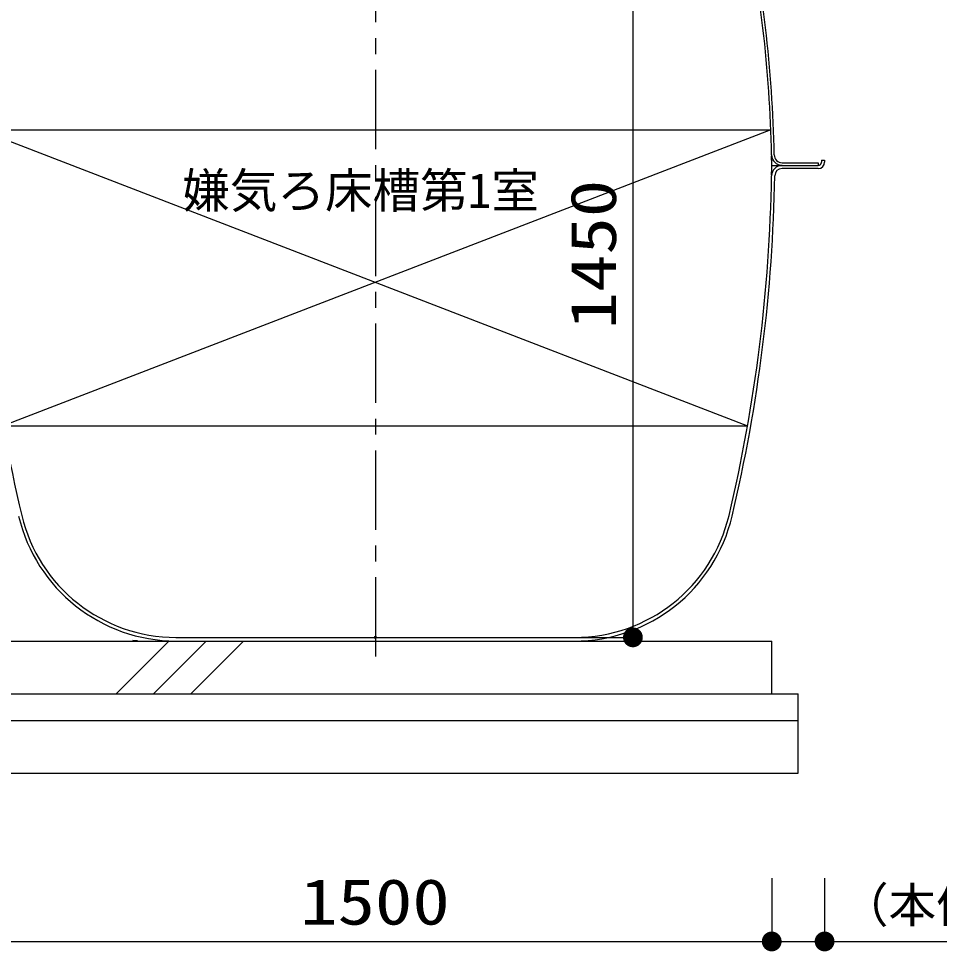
# Model space of a CAD drawing. Units: millimetres, scale not verified. Extents: x -22790 to 8910, y -6308 to 6308.
# Drawn here: x 376 to 2118, y -4374 to -2610 of the extents above; entities that cross this region are included whole.
import ezdxf
from ezdxf.enums import TextEntityAlignment as Align

# ---------------------------------------------------------------- set-up
doc = ezdxf.new("R2010")
doc.units = ezdxf.units.MM
doc.header["$LTSCALE"] = 30
for name, pattern in [('CHAIN1', [8, 5, -1, 1, -1]), ('DASHED1', [1.8, 1.2, -0.6]), ('DOUBLE_CHAIN1', [8.8, 5, -1, 0.6, -0.6, 0.6, -1])]:
    doc.linetypes.add(name, pattern=pattern)
for name, color, linetype, lineweight in [('0-2_空気管', 3, 'Continuous', 25), ('0-3_製作', 3, 'Continuous', 25), ('0-5_機器', 3, 'Continuous', 25), ('0-6_文字', 3, 'Continuous', 25), ('1-4_00クル-フ-6寸法', 132, 'Continuous', 25)]:
    doc.layers.add(name, color=color, linetype=linetype, lineweight=lineweight)
doc.styles.add('ＭＳ ゴシック', font='')
doc.styles.get('ＭＳ ゴシック').set_extended_font_data('MS Gothic')

msp = doc.modelspace()

# ---------------------------------------------------------------- linework, layer by layer
at = {"layer": '0-2_空気管', "linetype": 'CHAIN1'}
msp.add_line((1050.71, -1506.74), (1050.71, -3843.03), dxfattribs=at)
at = {"layer": '0-2_空気管', "linetype": 'DOUBLE_CHAIN1'}
msp.add_line((1800.71, -2887.37), (1820.45, -2887.37), dxfattribs=at)
at = {"layer": '0-2_空気管', "linetype": 'DASHED1'}
for p, q in [((1800.72, -2887.37), (1800.71, -2887.37)), ((1820.45, -2887.37), (1888.71, -2887.37)), ((1894.71, -2877.37), (1894.71, -2881.37))]:
    msp.add_line(p, q, dxfattribs=at)
at = {"layer": '0-2_空気管'}
for p, q in [((1800.72, -2887.37), (1888.71, -2887.37)), ((1820.4, -2882.37), (1888.71, -2882.37)), ((1888.71, -2893.37), (1820.45, -2893.37)), ((1888.71, -2882.37), (1888.71, -2887.37)), ((1894.71, -2877.37), (1900.71, -2877.37)), ((1900.71, -2877.37), (1900.71, -2881.37)), ((673.42, -3780.37), (1428, -3780.37)), ((673.42, -3787.37), (1428, -3787.37))]:
    msp.add_line(p, q, dxfattribs=at)
msp.add_lwpolyline([(591.32, -3785.93), (592.22, -3786.02), (593.08, -3786.1), (593.92, -3786.17), (594.75, -3786.23), (595.57, -3786.27), (596.38, -3786.3), (597.18, -3786.33), (597.96, -3786.35), (598.7, -3786.36), (599.38, -3786.37), (600, -3786.37), (600.55, -3786.37)], dxfattribs=at)
for centre, radius, start, end in [((-699.11, -2917.37), 2500, 1.137, 12.175), ((-699.11, -2917.37), 2505, 1.137, 12.201), ((1820.4, -2867.37), 20, 181.137, 270), ((1820.4, -2867.37), 15, 181.137, 270), ((1820.45, -2907.37), 20, 90, 179.051), ((1820.45, -2907.37), 14, 90, 179.051), ((1888.71, -2881.37), 12, 270, 0), ((3300.56, -2857.37), 3000, 180.949, 193.341), ((-1199.14, -2857.37), 3000, 346.659, 359.051), ((-1199.14, -2857.37), 3006, 346.659, 359.051), ((674.45, -3480.37), 307, 193.296, 269.808), ((673.42, -3480.37), 300, 193.341, 270), ((1426.98, -3480.37), 307, 270, 346.704), ((1428, -3480.37), 300, 270, 346.659)]:
    msp.add_arc(centre, radius, start, end, dxfattribs=at)
at = {"layer": '0-2_空気管', "linetype": 'DOUBLE_CHAIN1'}
for centre, radius, start, end in [((-699.11, -2917.37), 2500, 0.688, 1.099), ((-1199.14, -2857.37), 3000, 359.083, 359.427)]:
    msp.add_arc(centre, radius, start, end, dxfattribs=at)
at = {"layer": '0-2_空気管', "linetype": 'DASHED1'}
msp.add_arc((1888.71, -2881.37), 6, 270, 0, dxfattribs=at)
at = {"layer": '0-2_空気管', "color": 92}
for points in [[(1047.71, -3780.37), (1050.71, -3777.37), (1050.71, -3780.37)], [(1047.72, -3780.18), (1050.71, -3777.37), (1047.71, -3780.37)], [(1047.81, -3781.12), (1047.71, -3780.37), (1050.71, -3780.37)], [(1047.74, -3780.75), (1047.71, -3780.37), (1047.81, -3781.12)], [(1047.77, -3779.81), (1050.71, -3777.37), (1047.72, -3780.18)], [(1047.86, -3779.44), (1050.71, -3777.37), (1047.77, -3779.81)], [(1047.81, -3781.12), (1050.71, -3780.37), (1047.92, -3781.48)], [(1048, -3779.09), (1050.71, -3777.37), (1047.86, -3779.44)], [(1047.92, -3781.48), (1050.71, -3780.37), (1048.08, -3781.82)], [(1048.18, -3778.76), (1050.71, -3777.37), (1048, -3779.09)], [(1048.08, -3781.82), (1050.71, -3780.37), (1048.29, -3782.13)], [(1048.4, -3778.46), (1050.71, -3777.37), (1048.18, -3778.76)], [(1048.29, -3782.13), (1050.71, -3780.37), (1048.53, -3782.42)], [(1048.66, -3778.18), (1050.71, -3777.37), (1048.4, -3778.46)], [(1048.53, -3782.42), (1050.71, -3780.37), (1048.8, -3782.68)], [(1048.95, -3777.94), (1050.71, -3777.37), (1048.66, -3778.18)], [(1048.8, -3782.68), (1050.71, -3780.37), (1049.11, -3782.9)], [(1049.27, -3777.74), (1050.71, -3777.37), (1048.95, -3777.94)], [(1049.11, -3782.9), (1050.71, -3780.37), (1049.44, -3783.09)], [(1049.27, -3777.74), (1050.34, -3777.39), (1050.71, -3777.37)], [(1049.61, -3777.58), (1050.34, -3777.39), (1049.27, -3777.74)], [(1049.44, -3783.09), (1050.71, -3780.37), (1049.79, -3783.22)], [(1049.61, -3777.58), (1049.97, -3777.47), (1050.34, -3777.39)], [(1049.79, -3783.22), (1050.71, -3780.37), (1050.15, -3783.32)], [(1050.15, -3783.32), (1050.71, -3780.37), (1050.52, -3783.36)], [(1050.52, -3783.36), (1050.71, -3780.37), (1050.71, -3783.37)], [(1050.71, -3777.37), (1053.5, -3779.27), (1050.71, -3780.37)], [(1050.71, -3777.37), (1053.34, -3778.93), (1053.5, -3779.27)], [(1050.71, -3777.37), (1053.14, -3778.61), (1053.34, -3778.93)], [(1050.71, -3777.37), (1052.9, -3778.32), (1053.14, -3778.61)], [(1050.71, -3777.37), (1052.62, -3778.06), (1052.9, -3778.32)], [(1050.71, -3777.37), (1052.32, -3777.84), (1052.62, -3778.06)], [(1050.71, -3777.37), (1051.99, -3777.66), (1052.32, -3777.84)], [(1050.71, -3777.37), (1051.64, -3777.52), (1051.99, -3777.66)], [(1050.71, -3777.37), (1051.27, -3777.42), (1051.64, -3777.52)], [(1050.71, -3777.37), (1050.9, -3777.38), (1051.27, -3777.42)], [(1050.71, -3780.37), (1053.5, -3779.27), (1053.62, -3779.62)], [(1050.71, -3780.37), (1053.62, -3779.62), (1053.69, -3779.99)], [(1050.71, -3780.37), (1053.69, -3779.99), (1053.71, -3780.37)], [(1050.71, -3780.37), (1052.48, -3782.8), (1050.71, -3783.37)], [(1050.71, -3780.37), (1052.77, -3782.56), (1052.48, -3782.8)], [(1050.71, -3780.37), (1053.02, -3782.28), (1052.77, -3782.56)], [(1050.71, -3780.37), (1053.25, -3781.98), (1053.02, -3782.28)], [(1050.71, -3780.37), (1053.43, -3781.65), (1053.25, -3781.98)], [(1050.71, -3780.37), (1053.57, -3781.3), (1053.43, -3781.65)], [(1050.71, -3780.37), (1053.66, -3780.93), (1053.57, -3781.3)], [(1050.71, -3780.37), (1053.71, -3780.56), (1053.66, -3780.93)], [(1050.71, -3780.37), (1053.71, -3780.37), (1053.71, -3780.56)], [(1050.71, -3783.37), (1052.48, -3782.8), (1052.16, -3783)], [(1050.71, -3783.37), (1052.16, -3783), (1051.09, -3783.35)], [(1051.09, -3783.35), (1052.16, -3783), (1051.82, -3783.16)], [(1051.09, -3783.35), (1051.82, -3783.16), (1051.46, -3783.28)]]:
    msp.add_solid(points, dxfattribs=at)
at = {"layer": '0-3_製作'}
for p in [(303.33, -2820.37), (346.44, -3380.37)]:
    msp.add_line(p, (1754.92, -3380.37), dxfattribs=at)
msp.add_lwpolyline([(303.33, -2820.37), (1798.8, -2820.37), (346.5, -3380.37)], dxfattribs=at)
at = {"layer": '0-5_機器', "color": 2}
for p, q in [((300.71, -3787.37), (1800.71, -3787.37)), ((559.92, -3887.37), (659.92, -3787.37)), ((630.63, -3887.37), (730.63, -3787.37)), ((701.34, -3887.37), (801.34, -3787.37)), ((1800.71, -3887.37), (1800.71, -3787.37)), ((250.71, -3887.37), (1850.71, -3887.37)), ((250.71, -3937.37), (1850.71, -3937.37))]:
    msp.add_line(p, q, dxfattribs=at)
msp.add_lwpolyline([(250.71, -4037.37), (1850.71, -4037.37), (1850.71, -3887.37)], dxfattribs=at)
at = {"layer": '1-4_00クル-フ-6寸法', "color": 4}
for p, q in [((1538.02, -2330.37), (1538.02, -3780.37)), ((1418.02, -3780.37), (1538.02, -3780.37)), ((1800.71, -4235.68), (1800.71, -4355.68)), ((1800.71, -4235.68), (1800.71, -4355.68)), ((1900.71, -4235.68), (1900.71, -4355.68)), ((300.71, -4355.68), (1800.71, -4355.68)), ((1800.71, -4355.68), (1900.71, -4355.68)), ((1900.71, -4355.68), (2411.57, -4355.68))]:
    msp.add_line(p, q, dxfattribs=at)
at = {"layer": '1-4_00クル-フ-6寸法'}
for points in [[(1538.02, -3780.37), (1519.6, -3776.86), (1520.19, -3774.58)], [(1538.02, -3780.37), (1520.19, -3774.58), (1521.06, -3772.39)], [(1538.02, -3780.37), (1521.06, -3772.39), (1522.19, -3770.32)], [(1538.02, -3780.37), (1522.19, -3770.32), (1523.57, -3768.42)], [(1538.02, -3780.37), (1523.57, -3768.42), (1525.19, -3766.7)], [(1538.02, -3780.37), (1525.19, -3766.7), (1527, -3765.2)], [(1538.02, -3780.37), (1527, -3765.2), (1528.99, -3763.94)], [(1538.02, -3780.37), (1528.99, -3763.94), (1531.12, -3762.94)], [(1538.02, -3780.37), (1531.12, -3762.94), (1533.36, -3762.21)], [(1538.02, -3780.37), (1533.36, -3762.21), (1535.67, -3761.77)], [(1538.02, -3780.37), (1535.67, -3761.77), (1538.02, -3761.62)], [(1538.02, -3780.37), (1538.02, -3761.62), (1540.37, -3761.77)], [(1538.02, -3780.37), (1540.37, -3761.77), (1542.68, -3762.21)], [(1538.02, -3780.37), (1542.68, -3762.21), (1544.92, -3762.94)], [(1538.02, -3780.37), (1544.92, -3762.94), (1547.05, -3763.94)], [(1538.02, -3780.37), (1547.05, -3763.94), (1549.04, -3765.2)], [(1538.02, -3780.37), (1549.04, -3765.2), (1550.86, -3766.7)], [(1538.02, -3780.37), (1550.86, -3766.7), (1552.47, -3768.42)], [(1538.02, -3780.37), (1552.47, -3768.42), (1553.85, -3770.32)], [(1538.02, -3780.37), (1553.85, -3770.32), (1554.99, -3772.39)], [(1538.02, -3780.37), (1554.99, -3772.39), (1555.85, -3774.58)], [(1538.02, -3780.37), (1555.85, -3774.58), (1556.44, -3776.86)], [(1538.02, -3780.37), (1519.31, -3779.19), (1519.6, -3776.86)], [(1538.02, -3780.37), (1519.31, -3781.55), (1519.31, -3779.19)], [(1538.02, -3780.37), (1519.6, -3783.88), (1519.31, -3781.55)], [(1538.02, -3780.37), (1520.19, -3786.16), (1519.6, -3783.88)], [(1538.02, -3780.37), (1521.06, -3788.35), (1520.19, -3786.16)], [(1538.02, -3780.37), (1522.19, -3790.42), (1521.06, -3788.35)], [(1538.02, -3780.37), (1523.57, -3792.32), (1522.19, -3790.42)], [(1538.02, -3780.37), (1525.19, -3794.04), (1523.57, -3792.32)], [(1538.02, -3780.37), (1527, -3795.54), (1525.19, -3794.04)], [(1538.02, -3780.37), (1528.99, -3796.8), (1527, -3795.54)], [(1538.02, -3780.37), (1531.12, -3797.8), (1528.99, -3796.8)], [(1538.02, -3780.37), (1533.36, -3798.53), (1531.12, -3797.8)], [(1538.02, -3780.37), (1535.67, -3798.97), (1533.36, -3798.53)], [(1538.02, -3780.37), (1538.02, -3799.12), (1535.67, -3798.97)], [(1538.02, -3780.37), (1556.44, -3776.86), (1556.73, -3779.19)], [(1538.02, -3780.37), (1556.73, -3779.19), (1556.73, -3781.55)], [(1538.02, -3780.37), (1540.37, -3798.97), (1538.02, -3799.12)], [(1538.02, -3780.37), (1542.68, -3798.53), (1540.37, -3798.97)], [(1538.02, -3780.37), (1544.92, -3797.8), (1542.68, -3798.53)], [(1538.02, -3780.37), (1547.05, -3796.8), (1544.92, -3797.8)], [(1538.02, -3780.37), (1549.04, -3795.54), (1547.05, -3796.8)], [(1538.02, -3780.37), (1550.86, -3794.04), (1549.04, -3795.54)], [(1538.02, -3780.37), (1552.47, -3792.32), (1550.86, -3794.04)], [(1538.02, -3780.37), (1553.85, -3790.42), (1552.47, -3792.32)], [(1538.02, -3780.37), (1554.99, -3788.35), (1553.85, -3790.42)], [(1538.02, -3780.37), (1555.85, -3786.16), (1554.99, -3788.35)], [(1538.02, -3780.37), (1556.44, -3783.88), (1555.85, -3786.16)], [(1538.02, -3780.37), (1556.73, -3781.55), (1556.44, -3783.88)], [(1800.71, -4355.68), (1788.76, -4341.24), (1790.67, -4339.85)], [(1800.71, -4355.68), (1788.76, -4341.24), (1790.67, -4339.85)], [(1800.71, -4355.68), (1790.67, -4339.85), (1792.73, -4338.72)], [(1800.71, -4355.68), (1790.67, -4339.85), (1792.73, -4338.72)], [(1800.71, -4355.68), (1792.73, -4338.72), (1794.92, -4337.85)], [(1800.71, -4355.68), (1792.73, -4338.72), (1794.92, -4337.85)], [(1800.71, -4355.68), (1794.92, -4337.85), (1797.2, -4337.27)], [(1800.71, -4355.68), (1794.92, -4337.85), (1797.2, -4337.27)], [(1800.71, -4355.68), (1797.2, -4337.27), (1799.54, -4336.97)], [(1800.71, -4355.68), (1797.2, -4337.27), (1799.54, -4336.97)], [(1800.71, -4355.68), (1799.54, -4336.97), (1801.89, -4336.97)], [(1800.71, -4355.68), (1799.54, -4336.97), (1801.89, -4336.97)], [(1800.71, -4355.68), (1801.89, -4336.97), (1804.23, -4337.27)], [(1800.71, -4355.68), (1801.89, -4336.97), (1804.23, -4337.27)], [(1800.71, -4355.68), (1804.23, -4337.27), (1806.51, -4337.85)], [(1800.71, -4355.68), (1804.23, -4337.27), (1806.51, -4337.85)], [(1800.71, -4355.68), (1806.51, -4337.85), (1808.7, -4338.72)], [(1800.71, -4355.68), (1806.51, -4337.85), (1808.7, -4338.72)], [(1800.71, -4355.68), (1808.7, -4338.72), (1810.76, -4339.85)], [(1800.71, -4355.68), (1808.7, -4338.72), (1810.76, -4339.85)], [(1800.71, -4355.68), (1810.76, -4339.85), (1812.66, -4341.24)], [(1800.71, -4355.68), (1810.76, -4339.85), (1812.66, -4341.24)], [(1900.71, -4355.68), (1888.76, -4341.24), (1890.67, -4339.85)], [(1900.71, -4355.68), (1890.67, -4339.85), (1892.73, -4338.72)], [(1900.71, -4355.68), (1892.73, -4338.72), (1894.92, -4337.85)], [(1900.71, -4355.68), (1894.92, -4337.85), (1897.2, -4337.27)], [(1900.71, -4355.68), (1897.2, -4337.27), (1899.54, -4336.97)], [(1900.71, -4355.68), (1899.54, -4336.97), (1901.89, -4336.97)], [(1900.71, -4355.68), (1901.89, -4336.97), (1904.23, -4337.27)], [(1900.71, -4355.68), (1904.23, -4337.27), (1906.51, -4337.85)], [(1900.71, -4355.68), (1906.51, -4337.85), (1908.7, -4338.72)], [(1900.71, -4355.68), (1908.7, -4338.72), (1910.76, -4339.85)], [(1900.71, -4355.68), (1910.76, -4339.85), (1912.66, -4341.24)], [(1800.71, -4355.68), (1781.96, -4355.68), (1782.11, -4353.33)], [(1800.71, -4355.68), (1781.96, -4355.68), (1782.11, -4353.33)], [(1800.71, -4355.68), (1782.11, -4358.03), (1781.96, -4355.68)], [(1800.71, -4355.68), (1782.11, -4358.03), (1781.96, -4355.68)], [(1800.71, -4355.68), (1782.11, -4353.33), (1782.55, -4351.02)], [(1800.71, -4355.68), (1782.11, -4353.33), (1782.55, -4351.02)], [(1800.71, -4355.68), (1782.55, -4360.35), (1782.11, -4358.03)], [(1800.71, -4355.68), (1782.55, -4360.35), (1782.11, -4358.03)], [(1800.71, -4355.68), (1782.55, -4351.02), (1783.28, -4348.78)], [(1800.71, -4355.68), (1782.55, -4351.02), (1783.28, -4348.78)], [(1800.71, -4355.68), (1783.28, -4362.59), (1782.55, -4360.35)], [(1800.71, -4355.68), (1783.28, -4362.59), (1782.55, -4360.35)], [(1800.71, -4355.68), (1783.28, -4348.78), (1784.28, -4346.65)], [(1800.71, -4355.68), (1783.28, -4348.78), (1784.28, -4346.65)], [(1800.71, -4355.68), (1784.28, -4364.72), (1783.28, -4362.59)], [(1800.71, -4355.68), (1784.28, -4364.72), (1783.28, -4362.59)], [(1800.71, -4355.68), (1784.28, -4346.65), (1785.54, -4344.66)], [(1800.71, -4355.68), (1784.28, -4346.65), (1785.54, -4344.66)], [(1800.71, -4355.68), (1785.54, -4366.7), (1784.28, -4364.72)], [(1800.71, -4355.68), (1785.54, -4366.7), (1784.28, -4364.72)], [(1800.71, -4355.68), (1785.54, -4344.66), (1787.04, -4342.85)], [(1800.71, -4355.68), (1785.54, -4344.66), (1787.04, -4342.85)], [(1800.71, -4355.68), (1787.04, -4368.52), (1785.54, -4366.7)], [(1800.71, -4355.68), (1787.04, -4368.52), (1785.54, -4366.7)], [(1800.71, -4355.68), (1787.04, -4342.85), (1788.76, -4341.24)], [(1800.71, -4355.68), (1787.04, -4342.85), (1788.76, -4341.24)], [(1800.71, -4355.68), (1788.76, -4370.13), (1787.04, -4368.52)], [(1800.71, -4355.68), (1788.76, -4370.13), (1787.04, -4368.52)], [(1800.71, -4355.68), (1790.67, -4371.51), (1788.76, -4370.13)], [(1800.71, -4355.68), (1790.67, -4371.51), (1788.76, -4370.13)], [(1800.71, -4355.68), (1792.73, -4372.65), (1790.67, -4371.51)], [(1800.71, -4355.68), (1792.73, -4372.65), (1790.67, -4371.51)], [(1800.71, -4355.68), (1794.92, -4373.52), (1792.73, -4372.65)], [(1800.71, -4355.68), (1794.92, -4373.52), (1792.73, -4372.65)], [(1800.71, -4355.68), (1797.2, -4374.1), (1794.92, -4373.52)], [(1800.71, -4355.68), (1797.2, -4374.1), (1794.92, -4373.52)], [(1800.71, -4355.68), (1799.54, -4374.4), (1797.2, -4374.1)], [(1800.71, -4355.68), (1799.54, -4374.4), (1797.2, -4374.1)], [(1800.71, -4355.68), (1801.89, -4374.4), (1799.54, -4374.4)], [(1800.71, -4355.68), (1801.89, -4374.4), (1799.54, -4374.4)], [(1800.71, -4355.68), (1812.66, -4341.24), (1814.38, -4342.85)], [(1800.71, -4355.68), (1812.66, -4341.24), (1814.38, -4342.85)], [(1800.71, -4355.68), (1814.38, -4342.85), (1815.88, -4344.66)], [(1800.71, -4355.68), (1814.38, -4342.85), (1815.88, -4344.66)], [(1800.71, -4355.68), (1815.88, -4344.66), (1817.14, -4346.65)], [(1800.71, -4355.68), (1815.88, -4344.66), (1817.14, -4346.65)], [(1800.71, -4355.68), (1817.14, -4346.65), (1818.15, -4348.78)], [(1800.71, -4355.68), (1817.14, -4346.65), (1818.15, -4348.78)], [(1800.71, -4355.68), (1818.15, -4348.78), (1818.87, -4351.02)], [(1800.71, -4355.68), (1818.15, -4348.78), (1818.87, -4351.02)], [(1800.71, -4355.68), (1818.87, -4351.02), (1819.31, -4353.33)], [(1800.71, -4355.68), (1818.87, -4351.02), (1819.31, -4353.33)], [(1800.71, -4355.68), (1819.31, -4353.33), (1819.46, -4355.68)], [(1800.71, -4355.68), (1819.31, -4353.33), (1819.46, -4355.68)], [(1800.71, -4355.68), (1804.23, -4374.1), (1801.89, -4374.4)], [(1800.71, -4355.68), (1806.51, -4373.52), (1804.23, -4374.1)], [(1800.71, -4355.68), (1808.7, -4372.65), (1806.51, -4373.52)], [(1800.71, -4355.68), (1810.76, -4371.51), (1808.7, -4372.65)], [(1800.71, -4355.68), (1812.66, -4370.13), (1810.76, -4371.51)], [(1800.71, -4355.68), (1814.38, -4368.52), (1812.66, -4370.13)], [(1800.71, -4355.68), (1815.88, -4366.7), (1814.38, -4368.52)], [(1800.71, -4355.68), (1817.14, -4364.72), (1815.88, -4366.7)], [(1800.71, -4355.68), (1818.15, -4362.59), (1817.14, -4364.72)], [(1800.71, -4355.68), (1818.87, -4360.35), (1818.15, -4362.59)], [(1800.71, -4355.68), (1819.31, -4358.03), (1818.87, -4360.35)], [(1800.71, -4355.68), (1819.46, -4355.68), (1819.31, -4358.03)], [(1800.71, -4355.68), (1804.23, -4374.1), (1801.89, -4374.4)], [(1800.71, -4355.68), (1806.51, -4373.52), (1804.23, -4374.1)], [(1800.71, -4355.68), (1808.7, -4372.65), (1806.51, -4373.52)], [(1800.71, -4355.68), (1810.76, -4371.51), (1808.7, -4372.65)], [(1800.71, -4355.68), (1812.66, -4370.13), (1810.76, -4371.51)], [(1800.71, -4355.68), (1814.38, -4368.52), (1812.66, -4370.13)], [(1800.71, -4355.68), (1815.88, -4366.7), (1814.38, -4368.52)], [(1800.71, -4355.68), (1817.14, -4364.72), (1815.88, -4366.7)], [(1800.71, -4355.68), (1818.15, -4362.59), (1817.14, -4364.72)], [(1800.71, -4355.68), (1818.87, -4360.35), (1818.15, -4362.59)], [(1800.71, -4355.68), (1819.31, -4358.03), (1818.87, -4360.35)], [(1800.71, -4355.68), (1819.46, -4355.68), (1819.31, -4358.03)], [(1900.71, -4355.68), (1881.96, -4355.68), (1882.11, -4353.33)], [(1900.71, -4355.68), (1882.11, -4358.03), (1881.96, -4355.68)], [(1900.71, -4355.68), (1882.11, -4353.33), (1882.55, -4351.02)], [(1900.71, -4355.68), (1882.55, -4360.35), (1882.11, -4358.03)], [(1900.71, -4355.68), (1882.55, -4351.02), (1883.28, -4348.78)], [(1900.71, -4355.68), (1883.28, -4362.59), (1882.55, -4360.35)], [(1900.71, -4355.68), (1883.28, -4348.78), (1884.28, -4346.65)], [(1900.71, -4355.68), (1884.28, -4364.72), (1883.28, -4362.59)], [(1900.71, -4355.68), (1884.28, -4346.65), (1885.54, -4344.66)], [(1900.71, -4355.68), (1885.54, -4366.7), (1884.28, -4364.72)], [(1900.71, -4355.68), (1885.54, -4344.66), (1887.04, -4342.85)], [(1900.71, -4355.68), (1887.04, -4368.52), (1885.54, -4366.7)], [(1900.71, -4355.68), (1887.04, -4342.85), (1888.76, -4341.24)], [(1900.71, -4355.68), (1888.76, -4370.13), (1887.04, -4368.52)], [(1900.71, -4355.68), (1890.67, -4371.51), (1888.76, -4370.13)], [(1900.71, -4355.68), (1892.73, -4372.65), (1890.67, -4371.51)], [(1900.71, -4355.68), (1894.92, -4373.52), (1892.73, -4372.65)], [(1900.71, -4355.68), (1897.2, -4374.1), (1894.92, -4373.52)], [(1900.71, -4355.68), (1899.54, -4374.4), (1897.2, -4374.1)], [(1900.71, -4355.68), (1901.89, -4374.4), (1899.54, -4374.4)], [(1900.71, -4355.68), (1912.66, -4341.24), (1914.38, -4342.85)], [(1900.71, -4355.68), (1914.38, -4342.85), (1915.88, -4344.66)], [(1900.71, -4355.68), (1915.88, -4344.66), (1917.14, -4346.65)], [(1900.71, -4355.68), (1917.14, -4346.65), (1918.15, -4348.78)], [(1900.71, -4355.68), (1918.15, -4348.78), (1918.87, -4351.02)], [(1900.71, -4355.68), (1918.87, -4351.02), (1919.31, -4353.33)], [(1900.71, -4355.68), (1919.31, -4353.33), (1919.46, -4355.68)], [(1900.71, -4355.68), (1904.23, -4374.1), (1901.89, -4374.4)], [(1900.71, -4355.68), (1906.51, -4373.52), (1904.23, -4374.1)], [(1900.71, -4355.68), (1908.7, -4372.65), (1906.51, -4373.52)], [(1900.71, -4355.68), (1910.76, -4371.51), (1908.7, -4372.65)], [(1900.71, -4355.68), (1912.66, -4370.13), (1910.76, -4371.51)], [(1900.71, -4355.68), (1914.38, -4368.52), (1912.66, -4370.13)], [(1900.71, -4355.68), (1915.88, -4366.7), (1914.38, -4368.52)], [(1900.71, -4355.68), (1917.14, -4364.72), (1915.88, -4366.7)], [(1900.71, -4355.68), (1918.15, -4362.59), (1917.14, -4364.72)], [(1900.71, -4355.68), (1918.87, -4360.35), (1918.15, -4362.59)], [(1900.71, -4355.68), (1919.31, -4358.03), (1918.87, -4360.35)], [(1900.71, -4355.68), (1919.46, -4355.68), (1919.31, -4358.03)]]:
    msp.add_solid(points, dxfattribs=at)

# ---------------------------------------------------------------- texts
at = {"layer": '0-6_文字', "color": 4, "style": 'ＭＳ ゴシック'}
msp.add_text('嫌気ろ床槽第1室', height=65.98, dxfattribs=at).set_placement((685.34, -2987.69), align=Align.BOTTOM_LEFT)
at = {"layer": '1-4_00クル-フ-6寸法', "color": 3, "style": 'ＭＳ ゴシック', "width": 1.2}
msp.add_text('1450', height=86.66, rotation=90, dxfattribs=at).set_placement((1532.17, -3197.66), align=Align.BOTTOM_LEFT)
msp.add_text('1500', height=86.66, dxfattribs=at).set_placement((908.43, -4349.84), align=Align.BOTTOM_LEFT)
at = {"layer": '1-4_00クル-フ-6寸法', "color": 4, "style": 'ＭＳ ゴシック'}
msp.add_text('（本体寸法）', height=65.98, dxfattribs=at).set_placement((1931.77, -4339.5), align=Align.BOTTOM_LEFT)

doc.saveas('drawing.dxf')
